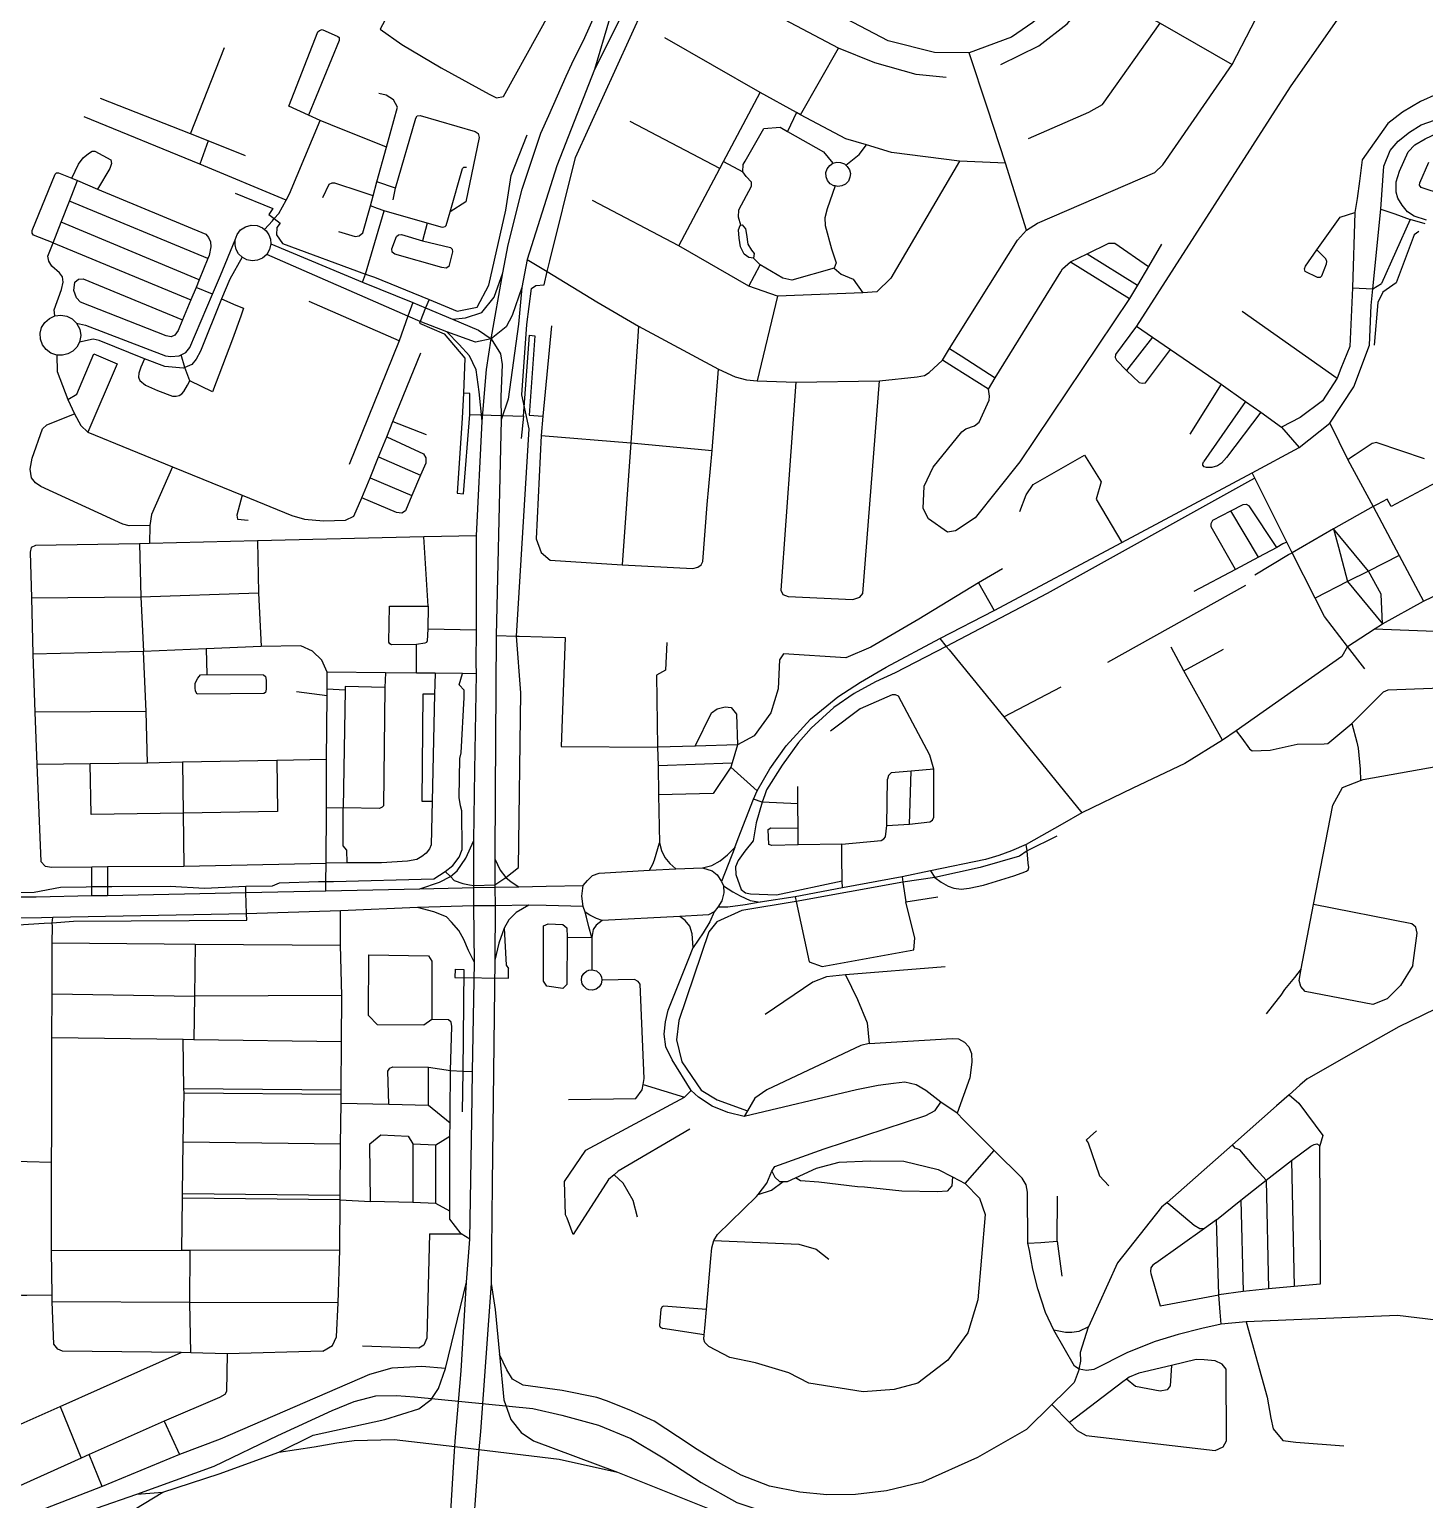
# Model space of a CAD drawing. Header units: inches. Extents: x 384787 to 391370, y 337312 to 343047.
# Drawn here: x 387978 to 389023, y 339090 to 340192 of the extents above; entities that cross this region are included whole.
import ezdxf

# ---------------------------------------------------------------- set-up
doc = ezdxf.new("R2010")
doc.units = ezdxf.units.IN
doc.header["$MEASUREMENT"] = 0

msp = doc.modelspace()

# ---------------------------------------------------------------- linework, layer by layer
for points in [[(388919.4, 340405.8), (388860.4, 340425.6), (388852.2, 340426.1), (388842.8, 340424.2), (388838.6, 340422.1), (388835.7, 340419), (388827.5, 340390.1), (388824.4, 340379.5), (388806.9, 340322.8), (388744.5, 340210.5), (388729.4, 340197.3), (388713.5, 340186.4), (388681.8, 340174.5), (388655.7, 340174.9), (388621, 340183.6), (388594.9, 340197.3), (388481.8, 340253.8)], [(388661.6, 339944.3), (388667, 339953), (388718, 340034.1), (388724.7, 340041.6), (388733, 340046.8), (388820.7, 340084.9), (388826.9, 340090.6), (388878.8, 340165.9), (388907.3, 340220.9), (388937, 340272.8), (388965.1, 340330), (389010.7, 340423.1)], [(388301.3, 340295.5), (388282.7, 340266), (388249.4, 340209.1), (388240.4, 340192.2), (388256.6, 340180.7), (388286.2, 340163.2), (388322, 340143.7), (388327.6, 340140.9), (388332.7, 340141.9), (388384.3, 340235), (388387.2, 340241.9), (388386.9, 340248.5), (388380.5, 340254.5)], [(389082.4, 340133.6), (389108.4, 340170.3), (389122.2, 340189.4), (389128.7, 340198.4), (389131.5, 340209.6), (389123.4, 340219.6), (389086.9, 340254.6), (389060.5, 340270.8), (389045.6, 340277.6), (389032.1, 340279.7), (389018.3, 340277.1), (389004.8, 340267.6), (388922.1, 340149), (388807.1, 339969.8), (388819.1, 339961.6), (388832.6, 339952.3), (388870.5, 339926.2), (388888.8, 339913.2), (388900.2, 339905.2), (388915.7, 339894.1), (388929, 339878.7)], [(388433, 340262.2), (388436, 340255.1), (388435.5, 340248.5), (388412.2, 340200.1), (388401, 340162)], [(388440.8, 340236.3), (388421, 340201.7), (388401, 340162), (388372.8, 340089.9), (388350.6, 340019.7), (388346.6, 339998.7)], [(388664.5, 340156.1), (388642.1, 340158.3), (388611, 340167.1), (388583.9, 340178.1), (388480.6, 340232.7)], [(388705.5, 340165.8), (388734, 340179.7), (388755.2, 340196.4), (388773.6, 340217.8), (388777.5, 340219.7), (388782.2, 340220.4), (388824.8, 340196.8), (388878.8, 340165.9)], [(388344.1, 339564), (388345.8, 339694.9), (388342.5, 339737.5), (388352, 339892.9), (388346.5, 339918.2), (388350.2, 339971.1), (388353.9, 339997.9), (388357, 340000.1), (388363.2, 340000.7), (388365.5, 340010.6), (388367.4, 340018.7), (388386.8, 340096.2), (388437.9, 340208.6)], [(388393.7, 340186.1), (388401.2, 340202.7)], [(388726.1, 340110.3), (388771.4, 340130), (388781.5, 340135.9), (388824.8, 340196.8)], [(388172, 340134.5), (388193.8, 340190.4), (388194.9, 340191.4), (388197, 340192), (388208.6, 340186.9), (388209.6, 340186), (388209.8, 340183.9), (388186.7, 340127.9)], [(388384, 340166.2), (388393.7, 340186.1)], [(388709, 340091.9), (388674.5, 340093.4), (388623.6, 340100), (388604.8, 340105.6), (388589.4, 340110.1), (388555.3, 340128.1), (388552.2, 340129.8), (388525.2, 340144.9), (388453.7, 340185.8)], [(388098.2, 340113.8), (388123.9, 340178.6)], [(388555.3, 340128.1), (388583.9, 340178.1)], [(388724.7, 340041.6), (388709, 340091.9), (388695.4, 340133.2), (388681.8, 340174.5)], [(388366.7, 340127.7), (388379.7, 340157), (388384, 340166.2)], [(388139.4, 340097.4), (388111.6, 340108.7), (388098.2, 340113.8), (388031, 340140.4)], [(388209.3, 340040.7), (388221.8, 340036.9), (388224.8, 340037.4), (388227.4, 340039.8), (388233.1, 340059.8), (388235.2, 340067.5), (388238, 340077.8), (388245.1, 340103.8), (388253.4, 340133.8), (388250.4, 340139.4), (388244.9, 340142.9), (388239.3, 340144.1)], [(388464.1, 340030), (388494.9, 340087.9), (388497.7, 340093.2), (388525.2, 340144.9)], [(389032, 340143.5), (389019.7, 340138)], [(388195.4, 340123.9), (388186.7, 340127.9), (388172, 340134.5)], [(388552.2, 340129.8), (388545.7, 340115.7)], [(389019.7, 340138), (389006.3, 340130.2), (388995.4, 340121.5), (388976.1, 340094.3), (388974.2, 340078.4)], [(388170, 340064.2), (388105.4, 340091.1), (388018.7, 340126.6)], [(388153.8, 340042.2), (388159.7, 340048.6), (388161.1, 340050.3), (388164.4, 340054.1), (388170, 340064.2), (388172.6, 340069), (388195.4, 340123.9)], [(388245.1, 340103.8), (388203.5, 340120.7), (388195.4, 340123.9)], [(388250.1, 340064.5), (388252, 340073.1), (388267.2, 340125.7), (388268.2, 340127.4), (388270.5, 340127.7), (388311.5, 340115.5), (388313.8, 340114.1), (388314.7, 340111.2), (388304.5, 340062.9), (388292.9, 340055.5)], [(388323.5, 339960.2), (388332.4, 340009.8), (388336.2, 340030.8), (388346.7, 340072.3), (388360.9, 340114.4), (388366.7, 340127.7)], [(388494.9, 340087.9), (388427.8, 340123.2)], [(388506.2, 339579), (388508.6, 339585.9), (388520.2, 339615.4), (388522.9, 339621.6), (388532.3, 339638), (388544.6, 339655.3), (388562.7, 339675.2), (388583.2, 339692), (388600.3, 339703.1), (388619.4, 339714.1), (388659.8, 339735.6), (388700.4, 339756.7), (388796, 339807.7), (388893.7, 339859.8), (388929, 339878.7), (388951.8, 339897), (388969.8, 339924.2), (388981.5, 339955.5), (388982.8, 339985.3), (388984, 339997.7), (388990.1, 340057.3), (388992.4, 340089.7), (388997.1, 340101.4), (389003, 340108.4), (389011.6, 340115.1), (389020.3, 340120.5), (389030.2, 340124)], [(388510.7, 340045.4), (388508.9, 340051.5), (388509, 340056.8), (388518.6, 340074.6), (388518.6, 340077.7), (388514.5, 340081.9), (388512, 340085.5), (388512.4, 340090.9), (388513.9, 340093.4), (388527.8, 340117.9), (388540.2, 340118.8), (388545.7, 340115.7), (388572.5, 340100.3), (388579.6, 340091.8)], [(388111.6, 340108.7), (388105.4, 340091.1)], [(388131.9, 340069.5), (388160.1, 340057.8), (388157.1, 340053.3), (388161.1, 340050.3), (388165.6, 340047), (388163, 340043.7), (388162.8, 340038.3), (388167.3, 340031.6), (388229.4, 340008.8), (388236.1, 340006.4), (388277, 339989.8), (388298.1, 339980.9), (388313.2, 339983.9), (388321.9, 340000.5), (388334.5, 340056.6), (388338.5, 340082.7), (388350.5, 340113.2)], [(389024.2, 340049.1), (389015, 340052.1), (389010, 340055.4), (389006, 340060.3), (389002.8, 340065.7), (389001.7, 340070.2), (389001.6, 340078), (389004, 340085.8), (389010.5, 340100.3), (389015.6, 340105.5), (389023.4, 340110.2), (389032.3, 340114.4), (389042.2, 340116.2), (389049.9, 340115.8), (389086.2, 340108.1)], [(388009.3, 340080.6), (388014.3, 340091.1), (388017.9, 340095.8), (388021.9, 340099.2), (388024.7, 340100.9), (388026.7, 340101), (388038.7, 340094.3), (388039.2, 340091.7), (388037.8, 340087.9), (388028.7, 340072.5)], [(388589.2, 340090.5), (388599.2, 340098.4), (388604.8, 340105.6)], [(387995.4, 340032.1), (387980.8, 340037.9), (387979.6, 340039.5), (387979.6, 340041.5), (387996.9, 340083.7), (387998, 340084.7), (387999.4, 340084.7), (388009.3, 340080.6), (388013.6, 340078.8), (388028.7, 340072.5), (388109.7, 340038.7), (388111.7, 340036.2), (388113.2, 340032.9), (388113.6, 340029.1), (388112.3, 340022.8), (388111.3, 340020.4)], [(388288.8, 340044.1), (388289.9, 340045.3), (388292.9, 340055.5), (388302, 340087.9), (388303.2, 340088.9), (388305.1, 340089)], [(388674.5, 340093.4), (388622.9, 340005.8), (388612.5, 339995.4), (388602, 339994.8), (388538, 339992.2), (388516.7, 339999.8), (388464.1, 340030), (388399.5, 340064)], [(388497.7, 340093.2), (388512, 340085.5)], [(388583.3, 340074.4), (388581.3, 340074.8), (388580.3, 340075), (388577.6, 340076.5), (388575.6, 340078.9), (388574.5, 340081.7), (388574.4, 340084.8), (388575.3, 340087.7), (388577.2, 340090.2), (388579.6, 340091.8), (388582.5, 340092.6), (388585.4, 340092.5), (388588.2, 340091.4), (388589.2, 340090.5), (388590.4, 340089.5), (388592, 340087), (388592.7, 340084.2), (388592.4, 340081.3), (388591.2, 340078.5), (388589.1, 340076.2), (388586.3, 340074.8), (388583.3, 340074.4)], [(389118.1, 340042.1), (389098.8, 340047.8), (389020.4, 340073.7), (389019.1, 340075.3), (389019.3, 340077.1), (389026, 340092.7)], [(387996.7, 339977.4), (387996.3, 339981.9), (388001.6, 339997.3), (388002.9, 340002.7), (388002.4, 340006.6), (388000.1, 340009.8), (387994.5, 340014.7), (387992.1, 340018.4), (387991.5, 340022.2), (387995.4, 340032.1), (388001.4, 340047.6), (388007.6, 340063.3), (388013.6, 340078.8)], [(388235.2, 340067.5), (388226.2, 340070.4), (388206.5, 340076.9), (388204.1, 340077), (388201.9, 340075.8), (388197.3, 340065.8)], [(388252, 340073.1), (388238, 340077.8)], [(388581.3, 340074.8), (388575.3, 340057.6), (388573.5, 340050.9), (388573.7, 340045.1), (388578.5, 340027.7), (388582, 340017.1), (388580.5, 340013.1), (388548.8, 340004.1), (388542.2, 340005.7), (388525.2, 340015.6)], [(388974.2, 340078.4), (388972.3, 340065.3)], [(388111.3, 340020.4), (388007.6, 340063.3)], [(388972.3, 340065.3), (388970.7, 340054.8), (388968.8, 339998.5), (388966.8, 339954.4), (388960.1, 339937.9), (388957.3, 339930.9), (388946.5, 339913.9), (388929.7, 339901.3), (388915.7, 339894.1)], [(388227.2, 340002.7), (388229.4, 340008.8), (388243.4, 340056.2)], [(388288.8, 340044.1), (388287.2, 340043.7), (388275.5, 340046.9), (388243.4, 340056.2), (388238.5, 340057.9), (388233.1, 340059.8)], [(388944.6, 340006.3), (388942.7, 340006.3), (388933.4, 340010.8), (388933, 340012.8), (388933.6, 340014.7), (388942.2, 340026.9), (388959.6, 340051.3), (388970.7, 340054.8)], [(388990.1, 340057.3), (389000.5, 340054), (389012.2, 340049.7)], [(388104.7, 340004.4), (388001.4, 340047.6)], [(388136.9, 340021.4), (388134.3, 340024), (388132.5, 340027.2), (388131.7, 340030.7), (388131.8, 340034.4), (388133.3, 340038.5), (388135.9, 340041.9), (388139.6, 340044.3), (388143.8, 340045.4), (388148.2, 340045.1), (388152.2, 340043.4), (388153.8, 340042.2), (388155, 340041.2), (388157, 340038.3), (388158.3, 340035), (388158.6, 340031.4), (388157.6, 340027.2), (388155.4, 340023.4), (388152.3, 340020.7), (388148.6, 340019.1), (388144.5, 340018.7), (388140.5, 340019.5), (388136.9, 340021.4)], [(388275.5, 340046.9), (388272.1, 340033.6)], [(388520.1, 340020.8), (388516.7, 340021.2), (388513.1, 340023.6), (388510.4, 340029.3), (388509.4, 340035.8), (388508.9, 340042), (388510.2, 340045.2), (388510.7, 340045.4), (388511.5, 340045.7), (388514.1, 340042.8), (388514.9, 340038.4), (388515.8, 340031.1), (388518.7, 340026.7), (388520.6, 340024.1), (388520.1, 340020.8)], [(389018.5, 340040.8), (389015, 340038.2), (389001.7, 340002.2), (388991.6, 339995.2), (388987.8, 339987.5), (388985.2, 339955.5)], [(389023.2, 340046.5), (389012.2, 340049.7), (388990.6, 340001.7)], [(387995.4, 340032.1), (388098.6, 339989.6)], [(388091.2, 339948.3), (388094.8, 339950), (388097.9, 339953.7), (388114.8, 339993.6), (388120.7, 340007.7), (388131.8, 340034.4)], [(388158.6, 340031.4), (388227.2, 340002.7), (388264.9, 339987.4), (388274.4, 339983.5), (388294.6, 339975)], [(388251.4, 340023.6), (388249.4, 340025.3), (388249.2, 340027.6), (388252.7, 340036.9), (388254.1, 340038.2), (388256.5, 340038.5), (388272.1, 340033.6)], [(388272.1, 340033.6), (388293, 340028.8), (388294.4, 340027.5), (388294.6, 340025.5), (388291.8, 340014.5), (388289.8, 340013.3), (388286.7, 340013.6), (388251.4, 340023.6)], [(388750.4, 340010.5), (388751.7, 340012.6), (388757.7, 340018), (388770.1, 340024), (388786.4, 340032), (388790.7, 340032), (388816, 340014.5)], [(388825.7, 340031.2), (388816, 340014.5)], [(388111.3, 340020.4), (388104.7, 340004.4), (388102.6, 339998.7), (388098.6, 339989.6), (388092.3, 339974.5)], [(388136.9, 340021.4), (388127.8, 340004.9), (388121.6, 339990.3), (388105.8, 339950.9), (388102.6, 339945.1), (388099.4, 339941), (388094.1, 339938.8)], [(388290.4, 339965.5), (388270.4, 339973.3), (388261.2, 339977.2), (388155.4, 340023.4)], [(388350.6, 340019.7), (388365.5, 340010.6), (388402.8, 339988), (388434, 339969.8), (388494, 339937.4), (388506.4, 339931.7), (388514.9, 339929.5), (388522.9, 339928.7), (388551.7, 339927.8), (388614.5, 339928.8), (388642.7, 339931.7), (388648.1, 339932.9), (388651.8, 339934.9), (388661.6, 339944.3)], [(388516.7, 339999.8), (388525.2, 340015.6), (388520.1, 340020.8)], [(388770.1, 340024), (388807.8, 340000.5)], [(388944.6, 340006.3), (388945.9, 340007.5), (388949.5, 340016.4), (388949.7, 340018.2), (388948.8, 340020.2), (388942.2, 340026.9)], [(388294.6, 339975), (388304.3, 339976.1), (388316.5, 339980), (388325.9, 339991.5), (388332.4, 340009.8)], [(388580.5, 340013.1), (388585.8, 340008.6), (388594.7, 340005), (388602, 339994.8)], [(388701.2, 339931), (388750.4, 340010.5)], [(388757.7, 340018), (388801.9, 339990.4)], [(388816, 340014.5), (388807.8, 340000.5)], [(388092.3, 339974.5), (388089, 339966.5), (388086.6, 339963), (388083.8, 339961.8), (388080, 339962.4), (388015.8, 339987.8), (388012.8, 339991), (388011, 339996.4), (388011.6, 340002.6), (388014.3, 340005), (388017.9, 340005.3), (388092.3, 339974.5)], [(388114.8, 339993.6), (388102.6, 339998.7)], [(388346.6, 339998.7), (388339.3, 339977.8), (388334.9, 339969.2), (388323.5, 339960.2)], [(388346.6, 339998.7), (388344.1, 339971.2), (388336.2, 339915.1), (388331, 339899.5), (388330.5, 339878.2), (388327.2, 339738), (388326.5, 339620.4)], [(388807.8, 340000.5), (388801.9, 339990.4)], [(388968.8, 339998.5), (388984, 339997.7), (388990.6, 340001.7)], [(388121.6, 339990.3), (388132.4, 339985.5), (388138, 339983.3)], [(388254.6, 339958.8), (388187.3, 339988.2)], [(388264.9, 339987.4), (388261.2, 339977.2), (388254.6, 339958.8), (388217.3, 339866)], [(388277, 339989.8), (388274.4, 339983.5), (388270.4, 339973.3), (388269.9, 339972.1)], [(388538, 339992.2), (388522.9, 339928.7)], [(388801.9, 339990.4), (388719.6, 339868.2)], [(388013, 339972), (388015.3, 339967.6), (388016.1, 339962.7), (388015.2, 339957.8), (388013.2, 339954), (388010.2, 339951), (388006.5, 339948.9), (388002.3, 339947.9), (387998.1, 339948.1), (387993.8, 339949.5), (387990.2, 339952.2), (387987.5, 339955.7), (387985.9, 339960), (387985.7, 339964.4), (387986.8, 339968.8), (387989.2, 339972.6), (387992.6, 339975.6), (387996.7, 339977.4), (388001.2, 339978), (388005.7, 339977.2), (388009.7, 339975.2), (388013, 339972)], [(388138, 339983.3), (388136.1, 339977.2), (388129.9, 339960), (388114.7, 339920.6), (388097.8, 339928.7), (388094.1, 339938.8)], [(388294.6, 339975), (388314.2, 339966.7), (388323.5, 339960.2)], [(388886.2, 339980.9), (388957.3, 339930.9)], [(388013, 339972), (388019.6, 339970.6), (388079.5, 339947.4), (388083.7, 339946.9), (388089.8, 339947.6), (388091.2, 339948.3)], [(388269.9, 339972.1), (388288.4, 339963.9), (388303.8, 339945.7), (388302.9, 339919.5), (388301.8, 339900.9)], [(388316.9, 339898.5), (388314.7, 339920.6), (388312.4, 339937.1), (388307.4, 339947.4), (388299.6, 339955.9), (388290.4, 339965.5)], [(388323.5, 339960.2), (388311.8, 339957.7), (388290.4, 339965.5)], [(388368.8, 339970.1), (388362.4, 339902.3), (388361.1, 339887.8), (388357.4, 339810.3), (388361, 339800.2), (388367.7, 339794.5), (388421.8, 339790.9), (388474.7, 339788.2), (388478.5, 339789.2), (388481, 339790.9), (388482.2, 339793.5)], [(388434, 339969.8), (388428.3, 339882.4), (388421.8, 339790.9)], [(388807.1, 339969.8), (388791.2, 339948.6), (388791.1, 339946.3), (388792, 339944.2)], [(388094.1, 339938.8), (388092.9, 339938.3), (388079.2, 339939.4), (388063.9, 339945.3), (388029.8, 339959), (388025.5, 339959.9), (388015.2, 339957.8)], [(388310.5, 339584.3), (388311.4, 339636.7), (388312.5, 339709.3), (388312.4, 339717.4), (388312.5, 339742), (388312.7, 339812.7), (388316.9, 339898.5), (388320.1, 339937.3), (388323.5, 339960.2)], [(388323.5, 339960.2), (388330.6, 339948.9), (388331.8, 339941.1), (388330.8, 339916.8), (388331, 339899.5)], [(388347.9, 339902.4), (388352.2, 339962.9), (388356.4, 339962.6), (388352.1, 339903.1)], [(388667, 339953), (388675.6, 339947.5)], [(388792, 339944.2), (388799.5, 339936.6), (388809, 339927.5), (388811.4, 339927), (388813.8, 339927.4), (388832.6, 339952.3)], [(388819.1, 339961.6), (388799.5, 339936.6)], [(387998.1, 339948.1), (387998.4, 339935.8), (388006.5, 339914.9), (388011.3, 339904.1), (388016.2, 339895.4), (388021.4, 339890.2), (388084.8, 339864.4), (388136.9, 339843.1), (388174.2, 339827.9), (388183.7, 339825), (388198, 339823.9), (388214.5, 339824.4), (388220.6, 339827.4), (388226.8, 339841), (388232.9, 339856.2), (388239.2, 339871.8), (388245.3, 339886.7), (388249.8, 339898.3), (388270.8, 339949.8)], [(388006.5, 339914.9), (388013.2, 339918.8), (388025.8, 339949.1), (388043.3, 339941.4), (388021.4, 339890.2)], [(388063.9, 339945.3), (388061.1, 339939), (388059.6, 339934.5), (388059.4, 339931.6), (388059.6, 339930.7)], [(388094.1, 339938.8), (388091.2, 339948.3)], [(388669.9, 339939.1), (388661.6, 339944.3)], [(388675.6, 339947.5), (388701.2, 339931)], [(388059.6, 339930.7), (388060.3, 339929), (388064.6, 339925.6), (388073.7, 339921.5), (388084.9, 339917.2), (388087.5, 339917.3), (388089.8, 339917.8), (388091.8, 339919.1), (388093.2, 339920.7), (388096, 339925.6)], [(388482.2, 339793.5), (388485.5, 339836), (388489.1, 339876.6), (388494, 339937.4)], [(388696.1, 339922.6), (388669.9, 339939.1)], [(388696.1, 339922.6), (388701.2, 339931)], [(389056.9, 339932.7), (389047.9, 339905.6), (389060.1, 339900.1), (389072.8, 339874.5), (388997.9, 339834.7), (388994.9, 339840), (388987.4, 339836.1), (388984.3, 339834.5)], [(388096, 339925.6), (388097.8, 339928.7)], [(388307.6, 339919.3), (388302.9, 339919.5)], [(388307.6, 339903.6), (388307.6, 339919.3)], [(388551.7, 339927.8), (388540.6, 339771.8), (388542.1, 339768.7)], [(388542.1, 339768.7), (388546.2, 339767.2), (388594.5, 339765), (388599.7, 339766.6), (388602.1, 339769.4), (388614.5, 339928.8)], [(388719.6, 339868.2), (388686.2, 339826.1), (388671.4, 339816.3), (388665.4, 339815.3), (388651.1, 339825.4), (388647.3, 339833.2), (388648, 339849.8), (388654.8, 339864.2), (388676.1, 339890.6), (388679.2, 339892.8), (388685.6, 339895), (388689.1, 339897.8), (388696.6, 339914.4), (388696.9, 339917.3), (388696.1, 339922.6)], [(388870.5, 339926.2), (388846.9, 339888.7)], [(388888.8, 339913.2), (388857.3, 339868.1)], [(388084.8, 339864.4), (388069.1, 339828.7), (388067.9, 339820.4), (388052.4, 339820.2), (388047.5, 339821.3), (387986.1, 339849.6), (387982.1, 339852.4), (387979.2, 339856.2), (387978.3, 339862.5), (387979.7, 339870.8), (387987.4, 339892.9), (387990.7, 339895.7), (388011.3, 339904.1)], [(388249.8, 339898.3), (388274.9, 339888.5)], [(388301.8, 339900.9), (388298.2, 339844.6), (388302.9, 339844.1), (388307.6, 339903.6)], [(388307.6, 339903.6), (388347.9, 339902.4)], [(388347.9, 339902.4), (388346.1, 339885.5)], [(388352.1, 339903.1), (388362.4, 339902.3)], [(388900.2, 339905.2), (388874.5, 339871.3), (388870.8, 339867), (388867.8, 339865.2), (388863.4, 339863.9), (388859.4, 339863.8), (388857.7, 339864.4), (388856.8, 339865.5), (388856.7, 339866.7), (388857.3, 339868.1)], [(388951.8, 339897), (388965.5, 339869.6), (388984.3, 339834.5), (389003.9, 339797.9), (389022.1, 339763.7)], [(388245.3, 339886.7), (388272.9, 339874.2), (388274.6, 339871.1), (388274.6, 339867), (388270.7, 339858), (388264.2, 339842.9), (388259.3, 339831.4), (388256.6, 339829.7), (388252.7, 339830.1), (388226.8, 339841)], [(388361.1, 339887.8), (388428.3, 339882.4)], [(388965.2, 339729.7), (388985.1, 339742.7), (388991.4, 339746.8), (389022.1, 339763.7), (389065, 339784.5), (389111.5, 339806.9), (389124.3, 339812.3), (389199.1, 339843.4), (389233, 339854.4), (389256.4, 339861), (389286, 339864.1), (389307.6, 339867.2), (389333.9, 339874.6), (389382.8, 339891.3), (389388.9, 339892.6), (389397, 339892.8), (389497.3, 339890.8)], [(388428.3, 339882.4), (388489.1, 339876.6)], [(388983.5, 339881.9), (388970.8, 339873.4), (388968.2, 339871.5), (388965.5, 339869.6)], [(388987.2, 339882.5), (388983.5, 339881.9)], [(388987.2, 339882.5), (389022.6, 339870.7)], [(388239.2, 339871.8), (388270.7, 339858)], [(388719.7, 339830.9), (388724.5, 339843.4), (388729.6, 339851), (388768.2, 339873.1)], [(388768.2, 339873.1), (388780.5, 339853), (388776.9, 339840), (388796, 339807.7)], [(388232.9, 339856.2), (388264.2, 339842.9)], [(388895.6, 339855.8), (388892.5, 339854.2), (388740.2, 339769.5), (388664.5, 339729.8), (388626.3, 339709.9), (388611.5, 339703.3), (388595.5, 339694.6), (388580.3, 339683.9), (388563.2, 339668.6), (388553.9, 339657.8), (388541.5, 339640.7), (388529.9, 339622.4), (388528.6, 339618.5), (388526.6, 339613.1)], [(388965.2, 339729.7), (388947.9, 339752.2), (388940.8, 339766), (388923.7, 339800), (388919.6, 339808), (388895.6, 339855.8), (388893.7, 339859.8)], [(388136.9, 339843.1), (388133, 339828.2), (388133.5, 339825), (388141.5, 339824.3)], [(388881.1, 339787.5), (388863.1, 339819.3), (388863.1, 339821.9), (388864.2, 339824.4), (388877.6, 339831.4), (388886.9, 339836.2), (388889.3, 339836.3), (388891.5, 339835)], [(388898.4, 339796.7), (388877.6, 339831.4)], [(388912.1, 339804), (388891.5, 339835)], [(388984.3, 339834.5), (388954.6, 339817.9), (388923.7, 339800)], [(388067.9, 339820.4), (388067.6, 339806.9)], [(388312.7, 339812.7), (388273.1, 339811.8), (388148.4, 339808.8), (388067.6, 339806.9), (388060.1, 339806.7), (387982.1, 339805.4), (387978.9, 339803.9), (387978.1, 339800.5)], [(388148.4, 339808.8), (388149.3, 339770), (388151.2, 339729.6)], [(388267.7, 339709.7), (388267.7, 339731.3), (388248.9, 339730.9), (388247.6, 339731.7), (388246.8, 339733), (388247.5, 339759.9), (388276.4, 339760), (388273.1, 339811.8)], [(388954.6, 339817.9), (388958.3, 339804.2), (388965.2, 339778.3), (388991.4, 339746.8), (388990.3, 339768.8), (388980.8, 339786.2), (388954.6, 339817.9)], [(387978.1, 339800.5), (387979.2, 339766.1), (387980.1, 339723.9)], [(388060.1, 339806.7), (388061.2, 339766.9), (388063.2, 339726)], [(388919.6, 339808), (388916.7, 339806.6), (388912.1, 339804), (388898.4, 339796.7), (388881.1, 339787.5), (388850, 339771)], [(388895.6, 339783.5), (388920.8, 339798.6), (388923.7, 339800)], [(389003.9, 339797.9), (388980.8, 339786.2), (388965.2, 339778.3), (388940.8, 339766)], [(388706.7, 339787.9), (388688.8, 339777.5), (388644, 339750.2), (388608.1, 339729.3), (388589.2, 339721.2), (388542.6, 339724.2), (388539.6, 339719.8), (388538.7, 339698.1), (388533, 339680.1), (388520.7, 339662.8), (388508.2, 339656), (388476.4, 339655.1), (388448.3, 339654.3)], [(388688.8, 339777.5), (388700.4, 339756.7)], [(387979.2, 339766.1), (388061.2, 339766.9), (388149.3, 339770)], [(388888.8, 339775.4), (388785.3, 339717.6)], [(388276.4, 339760), (388276.2, 339742.7), (388275.6, 339733.9), (388275.1, 339732.8), (388273.9, 339732.3), (388267.7, 339731.3)], [(388312.5, 339742), (388276.2, 339742.7)], [(389082.5, 339738.9), (388985.1, 339742.7)], [(388327.2, 339738), (388342.5, 339737.5), (388344.5, 339737.5), (388379.1, 339736.5)], [(388379.1, 339736.5), (388376.1, 339654.7)], [(388455.1, 339732.7), (388454.3, 339712), (388447.4, 339708.3), (388448.3, 339654.3), (388448.6, 339640.6), (388449, 339618.5), (388449.8, 339582.5)], [(388659.8, 339735.6), (388664.5, 339729.8), (388666.6, 339727.2), (388707.6, 339676.9), (388736, 339642.2), (388766.1, 339605)], [(388200.7, 339710.4), (388196.8, 339719.5), (388189.8, 339726.3), (388181, 339730.2), (388151.2, 339729.6), (388110, 339727.9), (388063.2, 339726), (387980.1, 339723.9)], [(387980.1, 339723.9), (387981.7, 339680.5), (387983.3, 339641.4)], [(388066, 339642.3), (388065, 339680.9), (388063.2, 339726)], [(388110, 339727.9), (388110.5, 339708.7)], [(388965.2, 339729.7), (388960.8, 339722.2), (388881.7, 339666.6), (388871.5, 339659.5), (388843.3, 339642.1), (388804.3, 339623.5), (388766.1, 339605), (388751.4, 339596.6), (388724.3, 339581.4), (388713.4, 339576.5), (388704, 339573), (388693.8, 339570), (388652.7, 339561.7), (388631.6, 339557), (388586.7, 339548.9), (388551.3, 339542), (388525.2, 339538.2)], [(388871.5, 339659.5), (388842.6, 339711.5), (388832.9, 339729.2)], [(388842.6, 339711.5), (388872.2, 339727.7)], [(388978.2, 339713), (388965.2, 339729.7)], [(388199.8, 339546.7), (388199.8, 339553.5), (388199.9, 339567.3), (388200.1, 339608.5), (388200.3, 339645.1), (388200.6, 339692.8), (388200.6, 339697.8), (388200.7, 339710.4)], [(388281.5, 339709.6), (388281.3, 339701.5), (388281.1, 339693.9), (388279.4, 339613.8), (388278.7, 339581.2), (388277.3, 339578), (388274.9, 339574.8), (388271.7, 339572.4), (388267.9, 339570), (388260.8, 339568.8), (388241.3, 339567.6), (388215.7, 339567.5), (388199.9, 339567.3)], [(388244.3, 339710), (388243.9, 339698.9), (388243, 339610.4), (388241.8, 339609.2), (388239.9, 339608.4), (388212.6, 339608.8), (388200.1, 339608.5)], [(388312.5, 339709.3), (388302, 339709.4), (388281.5, 339709.6), (388267.7, 339709.7), (388244.3, 339710), (388200.7, 339710.4)], [(388153.1, 339708.5), (388154.5, 339707.3), (388155, 339704.4), (388154.9, 339697.8), (388154.4, 339695.2), (388153.2, 339694.4), (388103.2, 339694.1), (388102, 339696.3), (388101.7, 339698.7), (388101.7, 339702.3), (388103.7, 339706), (388105.8, 339708.4), (388110.5, 339708.7), (388153.1, 339708.5)], [(388205.4, 339553.6), (388280.5, 339555.5), (388289.2, 339561.1), (388294.9, 339565.6), (388299.5, 339571.9), (388301.8, 339577.5), (388301.5, 339606.5), (388300.5, 339610.4), (388299.5, 339616.5), (388300, 339645.7), (388301.2, 339650), (388303.3, 339691.4), (388303.3, 339697), (388299.7, 339701.1)], [(388243.9, 339698.9), (388214.2, 339699.7), (388214.1, 339697), (388212.6, 339608.8)], [(388299.7, 339701.1), (388302, 339709.4)], [(388707.6, 339676.9), (388750.6, 339699.4)], [(388927.4, 339656.5), (388947.7, 339656.8), (388950.4, 339657.1), (388968.4, 339672), (388992, 339695.7), (388995.5, 339697.3), (389094.5, 339700.9)], [(388200.6, 339692.8), (388177.7, 339695.7)], [(388214.1, 339697), (388200.6, 339697.8)], [(388281.1, 339693.9), (388272.4, 339694), (388271.6, 339613.9), (388279.4, 339613.8)], [(388619.9, 339595.7), (388637.1, 339596.5), (388652.2, 339598.4), (388654.1, 339599.5), (388655.2, 339601.9), (388655.1, 339637.9), (388652.2, 339648.3), (388628.7, 339692.4), (388626.4, 339693.6), (388624.1, 339693.6), (388600.1, 339683), (388577.8, 339666.3)], [(388065, 339680.9), (387981.7, 339680.5)], [(388476.4, 339655.1), (388488.7, 339679.9), (388493, 339683.1), (388498.9, 339684.6), (388503.4, 339683.9), (388507.4, 339678.9), (388508.2, 339656)], [(388881.7, 339666.6), (388886, 339661), (388891.6, 339653.1), (388893.7, 339651.5), (388907.1, 339652.1), (388927.4, 339656.5)], [(388968.4, 339672), (388972.2, 339658.1), (388973.1, 339653.5)], [(388376.1, 339654.7), (388448.3, 339654.3)], [(388508.2, 339656), (388504.1, 339642.5), (388503.1, 339639.2), (388489.8, 339619.5), (388449, 339618.5)], [(388200.3, 339645.1), (388162.9, 339644.3), (388092.3, 339643), (388066, 339642.3), (388023.2, 339641.7), (387983.3, 339641.4)], [(388162.9, 339644.3), (388163.5, 339606), (388092.8, 339604.9), (388023.8, 339603.9), (388023.2, 339641.7)], [(389014.1, 339490.7), (389004.8, 339475.7), (388994.9, 339465.8), (388984.2, 339461.5), (388933.4, 339471.2), (388930.2, 339475), (388928.9, 339479.5), (388930.5, 339488.1), (388939.6, 339536.3), (388954.1, 339610.9), (388961.3, 339624), (388974.9, 339629.3), (388976.9, 339630.1), (389039.7, 339641.2), (389108.5, 339653.3)], [(388973.1, 339653.5), (388974.5, 339637.8)], [(387983.3, 339641.4), (387986.2, 339568.6), (387989.5, 339565.1)], [(388092.3, 339643), (388092.8, 339604.9), (388093.4, 339565.2)], [(388448.6, 339640.6), (388504.1, 339642.5)], [(388503.1, 339639.2), (388522.9, 339621.6)], [(388655.1, 339637.9), (388638.2, 339636.4), (388623.2, 339635), (388621.3, 339633.1), (388620.4, 339630.3)], [(388637.1, 339596.5), (388638.2, 339636.4)], [(388974.5, 339637.8), (388974.9, 339629.3)], [(388553.6, 339581), (388553.5, 339593.6), (388553.3, 339611.8), (388553.2, 339624.8)], [(388619.9, 339595.7), (388620.4, 339630.3)], [(388326.5, 339620.4), (388326.3, 339570.7)], [(388526.6, 339613.1), (388522.2, 339597.6), (388519.9, 339584.2), (388513.6, 339576.3), (388508.7, 339569.4), (388506.5, 339564.7), (388506.8, 339558.9), (388510.8, 339547.5), (388514, 339545.1), (388517.8, 339544.3), (388537.4, 339543.5), (388586.6, 339554)], [(388553.3, 339611.8), (388526.6, 339613.1), (388520.2, 339615.4)], [(388215.7, 339567.5), (388215.4, 339577.1), (388212.8, 339580.4), (388212.6, 339608.8)], [(388586.4, 339567.6), (388586.3, 339581.7), (388553.6, 339581), (388533.8, 339580.5), (388531.7, 339581.4), (388531.1, 339592.7), (388533.2, 339593.8), (388553.5, 339593.6)], [(388615.7, 339584.4), (388617.8, 339585.5), (388619.1, 339587.1), (388619.9, 339595.7)], [(388270.2, 339548.1), (388284.9, 339553.1), (388293.2, 339557.4), (388298.1, 339561.6), (388304.6, 339571.1), (388310.5, 339584.3)], [(388310.7, 339549), (388310.6, 339550.6), (388310.5, 339584.3)], [(388442.1, 339562.1), (388444.7, 339566.7), (388445.9, 339569.8), (388449.8, 339582.5)], [(388449.8, 339582.5), (388451.3, 339576.9), (388453.8, 339571.6), (388457.4, 339567), (388461.8, 339563.2)], [(388747.4, 339587.6), (388725.2, 339576.5), (388719.3, 339572.7), (388690, 339564), (388655.9, 339556.5), (388632.1, 339553.1), (388552.1, 339538.7), (388511.4, 339531.8), (388492.6, 339523.3), (388486.7, 339515.9), (388464.1, 339449.4), (388462.3, 339434.9), (388466.4, 339418.6), (388480.9, 339397.3), (388492.9, 339390.1), (388515.7, 339381.8)], [(388482, 339563.8), (388488.9, 339565.7), (388495.2, 339569.1), (388500.6, 339573.7), (388506.2, 339579)], [(388506.2, 339579), (388496.1, 339553.5)], [(388586.3, 339581.7), (388615.7, 339584.4)], [(388652.7, 339561.7), (388655.9, 339556.5), (388660.7, 339553.1), (388666, 339550), (388670.3, 339548.5), (388675.7, 339547.8), (388681.7, 339548.6), (388692.4, 339550.8), (388715.1, 339557.8), (388721.5, 339560), (388724.6, 339561.3), (388725.8, 339562.4), (388726.4, 339564), (388726, 339567.3), (388725.2, 339576.5), (388724.3, 339581.4)], [(388934.8, 339405.7), (388972.8, 339427.5), (389003.9, 339445), (389049.6, 339467.3), (389059.2, 339470.2), (389067.9, 339471.4), (389110.1, 339465.6), (389117.2, 339465.7), (389122.9, 339469.2), (389130.1, 339476.4), (389131.7, 339480.7), (389131.9, 339484.9), (389126.1, 339493.8), (389111.9, 339508.8), (389102.8, 339522), (389100, 339534), (389100.8, 339547.9), (389105.9, 339584.4)], [(387989.5, 339565.1), (387994.5, 339564.4), (388024.3, 339564.7), (388036.1, 339564.8), (388093.4, 339565.2), (388199.9, 339567.3)], [(388326.3, 339570.7), (388330.3, 339562), (388334.6, 339556.7), (388338.5, 339553.3), (388344.4, 339549.7)], [(388326.3, 339570.7), (388326.4, 339554.8), (388326.4, 339551), (388326.4, 339549.3)], [(388586.5, 339558.4), (388586.4, 339567.6)], [(388024.4, 339543), (388024.4, 339549.8), (388024.3, 339564.7)], [(388036.1, 339564.8), (388036.2, 339549.8), (388036.2, 339543.2)], [(388289.2, 339561.1), (388293.2, 339557.4), (388295.8, 339554.3), (388302.3, 339552.1), (388307.3, 339551.1), (388310.6, 339550.6), (388326.4, 339551), (388334.6, 339556.7), (388344.1, 339564)], [(388392.4, 339550.7), (388395.7, 339554.4), (388399.4, 339558), (388404.6, 339559.9), (388442.1, 339562.1)], [(388442.1, 339562.1), (388461.8, 339563.2)], [(388461.8, 339563.2), (388482, 339563.8)], [(388482, 339563.8), (388489.2, 339561.5), (388493, 339558.5), (388496.1, 339553.5)], [(388586.7, 339548.9), (388586.6, 339554), (388586.5, 339558.4)], [(388631.6, 339557), (388632.1, 339553.1), (388634.3, 339538.5)], [(387952.2, 339545.4), (387981.3, 339545.6)], [(387981.3, 339545.6), (388000.8, 339549.3), (388020.1, 339549.7)], [(387982.8, 339542.1), (388024.4, 339543), (388036.2, 339543.2), (388139.8, 339545.4), (388199.8, 339546.7), (388270.2, 339548.1)], [(388020.1, 339549.7), (388024.4, 339549.8), (388036.2, 339549.8), (388039.5, 339549.8)], [(388039.5, 339549.8), (388083.1, 339550), (388108.8, 339548.5), (388139.7, 339550), (388159.7, 339550.3), (388165.1, 339552.7), (388194.2, 339553.5)], [(388140.4, 339524.6), (388140.2, 339529.5), (388139.8, 339545.4), (388139.7, 339550)], [(388194.2, 339553.5), (388199.8, 339553.5), (388205.4, 339553.6)], [(388270.2, 339548.1), (388301.9, 339548.8), (388310.7, 339549)], [(388310.7, 339549), (388326.4, 339549.3)], [(388310.7, 339535.3), (388310.7, 339549)], [(388326.4, 339549.3), (388344.4, 339549.7)], [(388326.4, 339549.3), (388326.5, 339535.4)], [(388344.4, 339549.7), (388364.7, 339550.1), (388392.4, 339550.7)], [(388392.4, 339534.8), (388391.5, 339542.6), (388392.4, 339550.7)], [(388497.7, 339550.4), (388497.8, 339545), (388496.5, 339539.2), (388493.4, 339534.3)], [(388496.1, 339553.5), (388497.7, 339550.4)], [(388497.7, 339550.4), (388504.6, 339545.9), (388510.1, 339542.8), (388517.5, 339539.4), (388525.2, 339538.2)], [(387952.2, 339542.1), (387982.8, 339542.1)], [(388268.4, 339534.1), (388210.6, 339531.7), (388140.2, 339529.5), (387995.2, 339526.7), (387986.7, 339526.4)], [(388310.7, 339535.3), (388268.4, 339534.1)], [(388311.1, 339492.8), (388306.5, 339501.8), (388303.1, 339510.1), (388299.4, 339516.9), (388293.9, 339523.2), (388290.2, 339527.2), (388280.7, 339531), (388268.4, 339534.1)], [(388305.2, 339253.3), (388307.6, 339285.5), (388309.1, 339374.7), (388309.6, 339411.2), (388311.1, 339492.8), (388310.7, 339535.3)], [(388326.5, 339535.4), (388310.7, 339535.3)], [(388326.5, 339535.4), (388326.4, 339494.6), (388324.2, 339327.4)], [(388351.9, 339535.9), (388342.4, 339530.4), (388336.7, 339524.8), (388333.3, 339518.7), (388329.4, 339507.3), (388326.4, 339494.6)], [(388351.9, 339535.9), (388326.5, 339535.4)], [(388392.4, 339534.8), (388364.7, 339535.7), (388351.9, 339535.9)], [(388393.9, 339530.7), (388392.4, 339534.8)], [(388493.4, 339534.3), (388490.7, 339531)], [(388525.2, 339538.2), (388513.8, 339536.1), (388500.9, 339534.5), (388493.4, 339534.3)], [(388551.3, 339542), (388552.1, 339538.7), (388561.8, 339493.3), (388571.5, 339489.8), (388640.2, 339502.3), (388641, 339511.1)], [(388634.3, 339538.5), (388658.2, 339542.2)], [(388641, 339511.1), (388634.3, 339538.5)], [(389014.1, 339490.7), (389017.4, 339514.8), (389016.4, 339519.4), (389013.4, 339521.9), (388939.6, 339536.3)], [(387949.5, 339519.9), (387988.7, 339522.4)], [(387986.7, 339526.4), (387952.3, 339526.1)], [(387988.7, 339522.4), (387994.8, 339522.7), (388010.6, 339523.8)], [(387995.9, 339206.9), (387994.6, 339238.7), (387994.7, 339243.6), (387994.1, 339276.8), (387994.3, 339343.3), (387994.4, 339365.5), (387994.5, 339436.5), (387994.6, 339469.4), (387994.7, 339507.6), (387994.9, 339519.8), (387994.8, 339522.7), (387995.2, 339526.7)], [(388010.6, 339523.8), (388140.4, 339524.6)], [(388197.5, 339201.8), (388204.7, 339206), (388207.7, 339212.4), (388209, 339237.8), (388210.1, 339277.3), (388210.4, 339315), (388210.4, 339318.6), (388210.8, 339356.7), (388211.1, 339387.5), (388211.1, 339393.9), (388211.1, 339397.5), (388211.5, 339433.4), (388211.8, 339468.3), (388210.8, 339505.8), (388210.6, 339531.7)], [(388399, 339511.6), (388396.8, 339519.6), (388395, 339527), (388393.9, 339530.7)], [(388406.7, 339524.5), (388402.4, 339525.9), (388397.5, 339528.3), (388393.9, 339530.7)], [(388406.7, 339524.5), (388402.2, 339520.8), (388400.1, 339517.6), (388399, 339511.6)], [(388464.8, 339527.4), (388406.7, 339524.5)], [(388490.7, 339531), (388486.5, 339528.7), (388482.2, 339528.3), (388464.8, 339527.4)], [(388474.9, 339504.1), (388474.2, 339514.5), (388472.5, 339520.2), (388468.9, 339524.3), (388464.8, 339527.4)], [(388490.7, 339531), (388487.3, 339523.5), (388482.4, 339515.1), (388474.9, 339504.1)], [(388333.3, 339518.7), (388334.7, 339490.9), (388336.6, 339488.5)], [(388380.4, 339511.8), (388380.3, 339476.4), (388377.3, 339473.4), (388365.3, 339475.1), (388362.7, 339478.9), (388362.9, 339520.3), (388366.4, 339521.9), (388377.2, 339521.5), (388380.2, 339518.9), (388380.4, 339511.8)], [(388380.4, 339511.8), (388399, 339511.6)], [(388399, 339511.6), (388399.1, 339487.5)], [(387994.7, 339507.6), (388078.7, 339506.9), (388101.8, 339506.7), (388210.8, 339505.8)], [(388101.8, 339506.7), (388101.4, 339467.7), (388100.9, 339435)], [(388745.1, 339217.5), (388738.8, 339230.6), (388733.1, 339248.5), (388729.4, 339263), (388726.8, 339277.2), (388725.7, 339282.6), (388725.3, 339320.8), (388724.5, 339326.3), (388721.5, 339331.2), (388700.4, 339352), (388677.4, 339374.9), (388672.8, 339379.9), (388660.5, 339388.3), (388649.1, 339397), (388642.1, 339401.3), (388633.6, 339403.2), (388624.9, 339402.2), (388613.6, 339400.7), (388597.3, 339397.6), (388513, 339377.6), (388501, 339380.5), (388489.1, 339385.3), (388478.9, 339392.1), (388473.4, 339397.1), (388459.2, 339419.9), (388454.4, 339429.7), (388453.3, 339439.1), (388454.3, 339448.4), (388456.1, 339457.2), (388471.6, 339496), (388474.9, 339504.1)], [(388293.2, 339412), (388294.1, 339444.9), (388293.7, 339448.2), (388291.6, 339449.9), (388279.1, 339450.3), (388273.2, 339445.9), (388238.3, 339446.3), (388231.7, 339453.1), (388231.8, 339498.7), (388276.6, 339497.9), (388279.2, 339494), (388279.1, 339450.3)], [(388663.6, 339489.6), (388589, 339483.6), (388574.7, 339482.1), (388564.6, 339478.3), (388528.8, 339454)], [(388296.7, 339487.8), (388296.4, 339481.6), (388336.6, 339481.2), (388336.6, 339488.5)], [(388296.7, 339487.8), (388303.2, 339487.7), (388302.3, 339411.6), (388301.9, 339381.1)], [(388381.6, 339390.2), (388432, 339391.1), (388436.8, 339397.4), (388437.5, 339401.4), (388438.3, 339406.1), (388435.1, 339476.7), (388433.6, 339478.8), (388430.9, 339480.2), (388406.6, 339479.6)], [(388396.8, 339487.2), (388399.1, 339487.5), (388402.5, 339486.6), (388405, 339484.5), (388406.3, 339482.1), (388406.6, 339479.6), (388406, 339477), (388404.4, 339474.6), (388402.3, 339473), (388399.5, 339472.3), (388396.8, 339472.5), (388394.9, 339473.3), (388392.9, 339475.1), (388391.8, 339477), (388391.2, 339479.6), (388391.6, 339482.4), (388392.9, 339484.7), (388395, 339486.5), (388396.8, 339487.2)], [(388589, 339483.6), (388597.9, 339465.1), (388605.2, 339447.6), (388606.7, 339432.3)], [(388930.5, 339488.1), (388925.5, 339481.6), (388917.9, 339472.8), (388915.1, 339468.4), (388913.3, 339465.9), (388904.2, 339454.5)], [(387994.6, 339469.4), (388101.4, 339467.7)], [(388211.8, 339468.3), (388101.4, 339467.7)], [(388211.5, 339433.4), (388100.9, 339435), (388092.9, 339435.1), (387994.5, 339436.5)], [(388091.7, 339277.2), (388092.2, 339316.4), (388092.2, 339319.9), (388092.9, 339358.2), (388093.5, 339394.9), (388093.4, 339398.6), (388092.9, 339435.1)], [(388606.7, 339432.3), (388668.9, 339435.9), (388673.7, 339435.7), (388678.3, 339433.2), (388681.4, 339429.8), (388683.4, 339424.7), (388683.6, 339418.2), (388682.2, 339406.6), (388672.8, 339379.9)], [(388606.7, 339432.3), (388600.5, 339430.8), (388530.1, 339397.4), (388521.1, 339391.2), (388515.7, 339381.8), (388513, 339377.6)], [(388246.9, 339386.8), (388246.1, 339411.5), (388247.7, 339413.7), (388249.9, 339414.7), (388276.6, 339414.5), (388293.2, 339412)], [(388276.5, 339386.1), (388276.6, 339414.5)], [(388307.6, 339285.5), (388301, 339289.7), (388292.5, 339300.6), (388292.5, 339306.5), (388292.7, 339362.9), (388292.8, 339372.8), (388292.8, 339380), (388293.2, 339412), (388302.3, 339411.6), (388309.6, 339411.2)], [(388437.5, 339401.4), (388468.4, 339391.9)], [(388934.8, 339405.7), (388929.4, 339400.9), (388921.3, 339393.8), (388911.9, 339385.5), (388878.9, 339356.4), (388829.9, 339313.1), (388825.7, 339309.5)], [(388093.4, 339398.6), (388211.1, 339397.5)], [(388211.1, 339393.9), (388093.5, 339394.9)], [(388472.3, 339368.1), (388418.6, 339336.6), (388415.6, 339333.9), (388411.6, 339330.2), (388384.9, 339289), (388380.6, 339301.3), (388379.3, 339303.9), (388378.5, 339328.8), (388394.6, 339352.3), (388468.4, 339391.9), (388473.4, 339397.1)], [(388921.3, 339393.8), (388928.6, 339387.4), (388946.6, 339363.4), (388944.2, 339354.7)], [(388211.1, 339387.5), (388246.9, 339386.8), (388276.5, 339386.1), (388292.8, 339372.8)], [(388533.9, 339336.5), (388536.1, 339340.1), (388573.1, 339353.4), (388649.3, 339378.3), (388656.3, 339382.1), (388660.5, 339388.3)], [(388210.8, 339356.7), (388092.9, 339358.2)], [(388233.2, 339313.9), (388232.7, 339357.1), (388240.9, 339363.7), (388261.4, 339362.7), (388264.8, 339357), (388282.1, 339356.3), (388292.7, 339362.9)], [(388777.1, 339366.7), (388772.4, 339362.5), (388769.4, 339359.8), (388770.9, 339357.7), (388779.4, 339333), (388786.2, 339325.5)], [(388264.8, 339357), (388264.8, 339313)], [(388282.2, 339312.4), (388282.1, 339356.3)], [(388678.7, 339327.3), (388700.4, 339352)], [(388923.2, 339344.6), (388937.6, 339355.2), (388940.1, 339356.6), (388942.1, 339357), (388943.8, 339356), (388944.2, 339354.7), (388944.7, 339261.6), (388944.7, 339251.9), (388925.1, 339250.1), (388905.9, 339248.3), (388887, 339246.5), (388868.7, 339244)], [(388884.5, 339352.5), (388880.9, 339353.8), (388878.9, 339356.4)], [(388896.8, 339338.1), (388884.5, 339352.5)], [(387994.7, 339243.6), (387975.6, 339243.3), (387971.8, 339243.4), (387962.3, 339243.8), (387960.1, 339244.2), (387958.8, 339245.5), (387957.9, 339332.4), (387957.9, 339339.9), (387959, 339343), (387961.3, 339344.4), (387975.9, 339343.9), (387994.3, 339343.3)], [(388523.5, 339319.1), (388530, 339327.6), (388533.9, 339336.5)], [(388533.9, 339336.5), (388536.1, 339332), (388539.5, 339328.9), (388542.4, 339328.9)], [(388551.6, 339331.6), (388567.3, 339338.7), (388584.4, 339343.4), (388607.4, 339344.4), (388632.7, 339344), (388658.4, 339337.8), (388669.3, 339332.3), (388678.7, 339327.3), (388689.5, 339316.3), (388693.6, 339304), (388688.3, 339240.1), (388680.7, 339215.3), (388665.6, 339194.9), (388643.3, 339177.6)], [(388866.9, 339300.1), (388885.1, 339314.7), (388904.3, 339329.8), (388923.2, 339344.6)], [(388904.3, 339329.8), (388896.8, 339338.1)], [(388923.2, 339344.6), (388925.1, 339250.1)], [(388324.2, 339327.4), (388323.5, 339252.5)], [(388433.2, 339302.1), (388430, 339314.5), (388422.4, 339327.5), (388415.6, 339333.9)], [(388523.5, 339319.1), (388533.5, 339322.2), (388542.4, 339328.9)], [(388542.4, 339328.9), (388545.7, 339328.9), (388551.6, 339331.6)], [(388598, 339324.9), (388569, 339328.2), (388555.3, 339329.2), (388551.6, 339331.6)], [(388631.3, 339321.5), (388603.3, 339324.6), (388598, 339324.9)], [(388669.3, 339332.3), (388668.6, 339325.5), (388665.2, 339321.5), (388658, 339321.1), (388631.3, 339321.5)], [(388904.3, 339329.8), (388905.9, 339248.3)], [(388092.2, 339319.9), (388210.4, 339318.6)], [(388210.4, 339315), (388092.2, 339316.4)], [(388210.4, 339315), (388233.2, 339313.9)], [(388292.5, 339306.5), (388282.2, 339312.4), (388264.8, 339313), (388233.2, 339313.9)], [(388643.3, 339177.6), (388625.4, 339172.9), (388602.3, 339171.1), (388561.6, 339177.7), (388546.7, 339185.4), (388521.5, 339192.9), (388502.5, 339196.9), (388486.6, 339205.2), (388483.7, 339208.1), (388482.9, 339210.7), (388483.2, 339213.8), (388483.7, 339219), (388484.9, 339232.8), (388488.1, 339271.2), (388488.8, 339279), (388490.5, 339284.5), (388493.2, 339289.1), (388522.3, 339317.6), (388523.5, 339319.1)], [(388725.7, 339282.6), (388735.4, 339283), (388747.5, 339284.2), (388747.8, 339317.8)], [(388829.9, 339313.1), (388832.7, 339310.8), (388850.3, 339296.1), (388854.5, 339293.7), (388857.9, 339293.6)], [(388885.1, 339314.7), (388887, 339246.5)], [(388825.7, 339309.5), (388792.8, 339267.9), (388771.2, 339220)], [(388866.9, 339300.1), (388857.9, 339293.6), (388821.5, 339267.5), (388821.4, 339267.5), (388819.1, 339265.8), (388817.9, 339264), (388817.5, 339261.4), (388817.8, 339259.8), (388824.7, 339235.7), (388868.7, 339244)], [(388870.6, 339221.8), (388869.7, 339231), (388868.7, 339244), (388866.9, 339300.1)], [(388277.3, 339289.5), (388275.3, 339211.3), (388273.2, 339206.1), (388269.3, 339204), (388227.3, 339205.4)], [(388277.3, 339289.5), (388301, 339289.7)], [(388490.5, 339284.5), (388554.1, 339281.8), (388567.1, 339278), (388576.6, 339270.7)], [(388747.5, 339284.2), (388751.1, 339257.8)], [(388210.1, 339277.3), (388098.1, 339277.1), (388091.7, 339277.2), (387994.1, 339276.8)], [(388098.5, 339200.4), (388097.8, 339238.2), (388098.1, 339277.1)], [(388164.6, 339126), (388190.2, 339138.7), (388243.9, 339150.5), (388269.5, 339158.5), (388278.5, 339165.4), (388284, 339173.7), (388289.4, 339188.7), (388305.2, 339253.3)], [(388296.3, 339130.3), (388296.7, 339134.3), (388301.2, 339187), (388305.2, 339253.3)], [(388323.5, 339252.5), (388315.6, 339141.6), (388314.4, 339128)], [(388323.5, 339252.5), (388326.5, 339232.8), (388329.8, 339199.3)], [(388209, 339237.8), (388097.8, 339238.2), (387994.6, 339238.7)], [(388484.9, 339232.8), (388452.8, 339235.5), (388451.6, 339234.8), (388450.7, 339233.2), (388449.6, 339220.9), (388450.2, 339219.6), (388452.1, 339218.6)], [(389031.5, 339224.8), (389002.7, 339228.3), (388889.1, 339223.7), (388870.6, 339221.8), (388856, 339218.7), (388838.2, 339214.2), (388821, 339209), (388800.2, 339200.8), (388775.2, 339188), (388769.7, 339187.1), (388764.2, 339188.1)], [(388483.2, 339213.8), (388452.1, 339218.6)], [(388771.2, 339220), (388763.9, 339216.5), (388758.5, 339215.6), (388753.9, 339215.6), (388745.1, 339217.5)], [(388764.2, 339188.1), (388760.6, 339190.4), (388745.1, 339217.5)], [(388764.2, 339188.1), (388765.4, 339194.1), (388765, 339201), (388771.2, 339220)], [(388889.1, 339223.7), (388904.9, 339167.1), (388907.8, 339151.4), (388909.4, 339143.6), (388916.6, 339134.8), (388926.3, 339133.4), (388962.4, 339130.8)], [(388197.5, 339201.8), (388125.8, 339199.6), (388098.5, 339200.4), (388091.2, 339200.6), (388002.4, 339201.8), (387998.8, 339203.1), (387995.9, 339206.9)], [(388125.8, 339199.6), (388125.2, 339171.5), (388124.1, 339169.1), (388120.1, 339166.9), (388078.7, 339149.1), (388022.5, 339124.3), (388016.3, 339121.5), (387917.1, 339076.8)], [(387921.8, 339125.1), (387973.6, 339148.1), (388000.7, 339160.2), (388091.2, 339200.6)], [(388329.8, 339199.3), (388333.1, 339165.1), (388338.3, 339150.5), (388346.1, 339140.8), (388355.4, 339134.5), (388418.3, 339111)], [(388376.8, 339172.2), (388347.6, 339176.3), (388339.5, 339180.6), (388335.2, 339187.6), (388329.8, 339199.3)], [(388743.6, 339161.6), (388756.8, 339148.1), (388762.5, 339142.2), (388769.3, 339138.5), (388866.1, 339127.2), (388872, 339130), (388874.4, 339134.4), (388874.3, 339188.3), (388871.2, 339192)], [(388871.2, 339192), (388866, 339194.4), (388857.7, 339195.3), (388851.8, 339195.4), (388833.2, 339191), (388808.7, 339185.1), (388801.6, 339182.1), (388799.5, 339180.6), (388796.9, 339178.8), (388756.8, 339148.1)], [(388289.4, 339188.7), (388271.6, 339190.2), (388249.1, 339189), (388232.3, 339184.3), (388120.6, 339135.8), (388090, 339124.2), (388032.1, 339100.2), (387921.2, 339057.2), (387900.1, 339049.5), (387881, 339043.6), (387857.5, 339037.9), (387845.9, 339036.8), (387836.1, 339034.1), (387830.2, 339030.7), (387820.2, 339028.9), (387813, 339030), (387805.4, 339028.8), (387795.9, 339026.2), (387786.6, 339023.3), (387780.7, 339022.2), (387771.5, 339020.7), (387767.4, 339020.6), (387762.3, 339021.1), (387733.8, 339019.7)], [(388764.2, 339188.1), (388760.3, 339178.3), (388754, 339172), (388743.6, 339161.6), (388724.7, 339143), (388687.9, 339121.9), (388646.7, 339103.5), (388619.7, 339097), (388596.5, 339094.2), (388575.1, 339094.1), (388554.9, 339096.1), (388532, 339100.6), (388510.8, 339108.8), (388491.6, 339119.4), (388477.9, 339127.9), (388463.2, 339137.8), (388445.7, 339149.3), (388428.8, 339157), (388410.7, 339164.1), (388402.7, 339166.9), (388376.8, 339172.2)], [(388833.2, 339191), (388832.3, 339175.8), (388829.9, 339172.7), (388824.8, 339171.7), (388806.3, 339175.1), (388799.5, 339180.6)], [(387869.6, 339027.6), (388028, 339084), (388058.1, 339094.6), (388116, 339115.5), (388163.7, 339138.6), (388204.4, 339157.1), (388220.9, 339164), (388237.2, 339168.2), (388252.6, 339168.4)], [(388000.7, 339160.2), (388016.3, 339121.5)], [(388252.6, 339168.4), (388266.1, 339167.5), (388354.9, 339158.8)], [(388354.9, 339158.8), (388376.6, 339153.8), (388404.1, 339146.1), (388428.1, 339136.2), (388452.4, 339121.8), (388480.9, 339103.3), (388507.5, 339088.4), (388537.8, 339078.4), (388609, 339065.9), (388612, 339065.4)], [(388078.7, 339149.1), (388090, 339124.2)], [(388016, 339058.6), (388077.6, 339096), (388119.8, 339109.8), (388164.6, 339126)], [(388164.6, 339126), (388190.9, 339130.1), (388207.9, 339133.1), (388221, 339134.7)], [(388221, 339134.7), (388250.9, 339135.4), (388296.3, 339130.3)], [(388293.1, 339077.2), (388295.2, 339110.5), (388296.2, 339126.8), (388296.3, 339130.3)], [(388296.3, 339130.3), (388314.4, 339128)], [(388314.4, 339128), (388308.2, 339042)], [(388314.4, 339128), (388374.4, 339120.8), (388418.3, 339111), (388485.6, 339084.1), (388548.4, 339067), (388631.2, 339051.3), (388645.8, 339048.8), (388787.3, 339025)], [(388032.1, 339100.2), (388022.5, 339124.3)], [(388058.1, 339094.6), (388077.6, 339096)]]:
    msp.add_lwpolyline(points)

doc.saveas('drawing.dxf')
